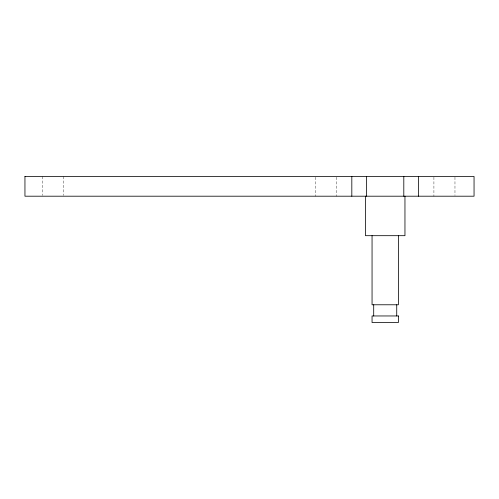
<?xml version="1.0" encoding="UTF-8"?>
<svg xmlns="http://www.w3.org/2000/svg" width="499" height="499" viewBox="0 0 499 499"><rect width="100%" height="100%" fill="white"/><g stroke="black" fill="none" stroke-linecap="round" stroke-linejoin="round"><path stroke-width="0.37" stroke-dasharray="2.5 1.87" d="M454.969 177.22L454.969 195.44M433.912 177.22L433.912 196.201M336.526 177.22L336.526 196.201M315.468 177.22L315.468 196.201M63.442 176.459L63.442 195.44M42.39 176.459L42.39 195.44"/><path stroke-width="0.75" d="M418.611 176.459L418.611 196.201M404.957 196.201L404.957 235.684L365.474 235.684L365.474 196.201M403.803 176.459L403.803 196.201M398.377 235.684L398.377 304.777L372.054 304.777L372.054 235.684M396.73 304.777L396.73 315.961M373.701 304.777L373.701 315.961M366.628 176.459L366.628 196.201M351.82 176.459L351.82 196.201M24.95 176.459L24.95 196.201L474.05 196.201L474.05 176.459L24.95 176.459M398.377 315.961L372.054 315.961L372.054 322.541L398.377 322.541L398.377 315.961"/></g></svg>
